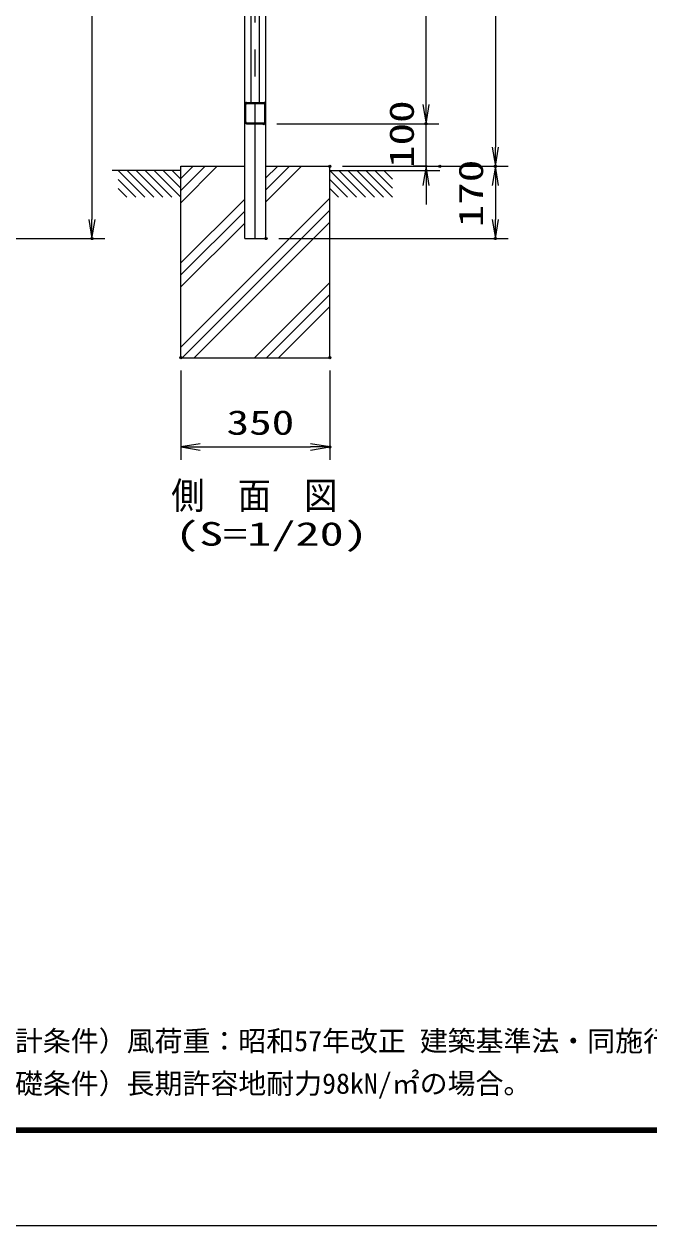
# Model space of a CAD drawing. Units: millimetres, scale not verified. Extents: x -4200 to 4200, y -2970 to 2970.
# Drawn here: x -198 to 1271, y -2970 to -144 of the extents above; entities that cross this region are included whole.
import ezdxf
from ezdxf.enums import TextEntityAlignment as Align

# ---------------------------------------------------------------- set-up
doc = ezdxf.new("R2010")
doc.units = ezdxf.units.MM
doc.header["$LTSCALE"] = 10
doc.header["$PDMODE"] = 32
doc.header["$PDSIZE"] = 5
doc.linetypes.add('USER2', pattern=[1.125, 0.75, -0.125, 0.125, -0.125])
doc.linetypes.add('USER3', pattern=[50.8, 31.75, -6.35, 6.35, -6.35])
for name, color, linetype, lineweight in [('0-1_D-STR-TXT', 7, 'Continuous', 25), ('0-4_D-STR1', 1, 'Continuous', 25), ('0-5_D-BMK', 2, 'USER2', 13), ('0-6_D-STR-DIM', 7, 'Continuous', 13), ('0-7_0', 7, 'Continuous', 25), ('0-9_D-BGD', 7, 'Continuous', 25), ('0-A_D-STR4', 7, 'Continuous', 25), ('0-D_D-TTL', 7, 'Continuous', 25), ('0-E_D-TTL-TXT', 7, 'Continuous', 25)]:
    doc.layers.add(name, color=color, linetype=linetype, lineweight=lineweight)
doc.layers.add('0-8_Defpoints', color=8, linetype='Continuous')
doc.styles.add('ＭＳ ゴシック', font='')
doc.styles.get('ＭＳ ゴシック').set_extended_font_data('MS Gothic')

# ---------------------------------------------------------------- blocks, each defined once
blk = doc.blocks.new('DARROWS')
at = {"layer": '0-7_0'}
blk.add_line((0, 0), (-9.991, 0), dxfattribs=at)
blk.add_lwpolyline([(-10, -1.667), (0, 0), (-10, 1.667)], dxfattribs=at)

msp = doc.modelspace()

# ---------------------------------------------------------------- linework, layer by layer
at = {"layer": '0-4_D-STR1'}
for p, q in [((320.86, -648.45), (320.86, 710.55)), ((370.86, -648.45), (370.86, 710.55)), ((336.36, -328.45), (336.36, 671.55)), ((355.36, -328.45), (355.36, 671.55)), ((320.86, -373.85), (320.86, -333.05)), ((323.16, -373.85), (323.16, -333.05)), ((325.46, -328.45), (366.26, -328.45)), ((325.46, -330.75), (366.26, -330.75)), ((368.56, -373.85), (368.56, -333.05)), ((370.86, -373.85), (370.86, -333.05)), ((325.46, -376.15), (366.26, -376.15)), ((325.46, -378.45), (366.26, -378.45)), ((320.86, -648.45), (370.86, -648.45))]:
    msp.add_line(p, q, dxfattribs=at)
for centre, radius, start, end in [((325.46, -333.05), 4.6, 90, 180), ((325.46, -333.05), 2.3, 90, 180), ((366.26, -333.05), 4.6, 0, 90), ((366.26, -333.05), 2.3, 0, 90), ((325.46, -373.85), 4.6, 180, 270), ((325.46, -373.85), 2.3, 180, 270), ((366.26, -373.85), 4.6, 270, 0), ((366.26, -373.85), 2.3, 270, 0)]:
    msp.add_arc(centre, radius, start, end, dxfattribs=at)
at = {"layer": '0-5_D-BMK', "linetype": 'USER3'}
msp.add_line((345.86, -648.45), (345.86, 741.55), dxfattribs=at)
at = {"layer": '0-6_D-STR-DIM'}
for p, q in [((-38.2, 676.55), (-38.2, -603.45)), ((747.18, -333.45), (747.18, 676.55)), ((909.98, 676.55), (909.98, -433.45)), ((747.18, -333.45), (747.18, -288.45)), ((396.26, -378.45), (777.18, -378.45)), ((396.26, -378.45), (777.18, -378.45)), ((747.18, -478.45), (747.18, -378.45)), ((550.86, -478.45), (939.98, -478.45)), ((749.61, -478.45), (717.18, -478.45)), ((809.61, -478.45), (939.98, -478.45)), ((747.18, -523.45), (747.18, -568.45)), ((909.98, -523.45), (909.98, -603.45)), ((-1080.83, -648.45), (-8.2, -648.45)), ((400.86, -648.45), (939.98, -648.45)), ((170.86, -958.45), (170.86, -1168.34)), ((520.86, -958.45), (520.86, -1168.34)), ((215.86, -1138.34), (475.86, -1138.34))]:
    msp.add_line(p, q, dxfattribs=at)
at = {"layer": '0-8_Defpoints'}
for p in [(366.26, -378.45), (747.18, -378.45), (520.86, -478.45), (779.61, -478.45), (909.98, -478.45), (-38.2, -648.45), (370.86, -648.45), (909.98, -648.45), (170.86, -928.45), (520.86, -928.45), (520.86, -1138.34)]:
    msp.add_point(p, dxfattribs=at)
at = {"layer": '0-9_D-BGD'}
for p, q in [((170.86, -488.45), (9.47, -488.45)), ((23.13, -488.45), (86, -551.32)), ((44.35, -488.45), (107.22, -551.32)), ((65.56, -488.45), (128.43, -551.32)), ((86.77, -488.45), (149.64, -551.32)), ((107.99, -488.45), (170.86, -551.32)), ((129.2, -488.45), (170.86, -530.11)), ((150.41, -488.45), (170.86, -508.89)), ((520.86, -488.45), (779.61, -488.45)), ((520.86, -488.45), (583.73, -551.32)), ((542.07, -488.45), (604.94, -551.32)), ((563.28, -488.45), (626.16, -551.32)), ((584.5, -488.45), (647.37, -551.32)), ((605.71, -488.45), (668.58, -551.32)), ((626.92, -488.45), (668.58, -530.11)), ((648.14, -488.45), (668.58, -508.89)), ((23.13, -509.66), (64.79, -551.32)), ((23.13, -530.87), (43.58, -551.32)), ((520.86, -509.66), (562.52, -551.32)), ((520.86, -530.87), (541.3, -551.32))]:
    msp.add_line(p, q, dxfattribs=at)
at = {"layer": '0-A_D-STR4'}
for p, q in [((170.86, -478.45), (320.86, -478.45)), ((170.86, -928.45), (170.86, -478.45)), ((170.86, -535.75), (228.16, -478.45)), ((170.86, -564.04), (256.45, -478.45)), ((170.86, -507.47), (199.88, -478.45)), ((370.86, -478.45), (520.86, -478.45)), ((370.86, -533.74), (426.15, -478.45)), ((370.86, -562.03), (454.44, -478.45)), ((370.86, -505.46), (396.86, -479.45)), ((520.86, -928.45), (520.86, -478.45)), ((170.86, -903.45), (520.86, -553.45)), ((170.86, -705.46), (320.86, -555.46)), ((170.86, -733.74), (320.86, -583.74)), ((174.14, -928.45), (520.86, -581.73)), ((170.86, -762.03), (320.86, -612.03)), ((202.43, -928.45), (520.86, -610.02)), ((343.85, -928.45), (520.86, -751.44)), ((372.13, -928.45), (520.86, -779.72)), ((400.42, -928.45), (520.86, -808.01)), ((170.86, -928.45), (520.86, -928.45))]:
    msp.add_line(p, q, dxfattribs=at)
at = {"layer": '0-D_D-TTL', "color": 2}
msp.add_lwpolyline([(-4199.68, 2970.23), (4200.32, 2970.23), (4200.32, -2969.77), (-4199.68, -2969.77)], close=True, dxfattribs=at)
at = {"layer": '0-D_D-TTL'}
for points in [[(-3929.68, 2750.23), (3930.32, 2750.23), (3930.32, -2749.77), (-3929.68, -2749.77)], [(-3927.18, 2747.73), (3927.82, 2747.73), (3927.82, -2747.27), (-3927.18, -2747.27)], [(-3924.68, 2745.23), (3925.32, 2745.23), (3925.32, -2744.77), (-3924.68, -2744.77)], [(-3922.18, 2742.73), (3922.82, 2742.73), (3922.82, -2742.27), (-3922.18, -2742.27)], [(-3919.68, 2740.23), (3920.32, 2740.23), (3920.32, -2739.77), (-3919.68, -2739.77)]]:
    msp.add_lwpolyline(points, close=True, dxfattribs=at)

# ---------------------------------------------------------------- block references
at = {"layer": '0-6_D-STR-DIM', "xscale": 4.5, "yscale": 4.5}
for p, rotation in [((747.18, -378.45), 270), ((747.18, -378.45), 270), ((909.98, -478.45), 270), ((747.18, -478.45), 90), ((909.98, -478.45), 90), ((-38.2, -648.45), 270), ((909.98, -648.45), 270), ((170.86, -1138.34), 180)]:
    msp.add_blockref('DARROWS', p, dxfattribs=dict(at, rotation=rotation))
msp.add_blockref('DARROWS', (520.86, -1138.34), dxfattribs=at)

# ---------------------------------------------------------------- texts
at = {"layer": '0-1_D-STR-TXT', "style": 'ＭＳ ゴシック'}
for s, height, width, p in [('側\u3000面\u3000図', 63.67, 0.9, (148.13, -1303.5)), ('(S=1/20)', 55.51, 1.5, (157.14, -1387.06))]:
    msp.add_text(s, height=height, dxfattribs=dict(at, width=width)).set_placement(p, align=Align.BOTTOM_LEFT)
at = {"layer": '0-6_D-STR-DIM', "style": 'ＭＳ ゴシック', "width": 1.35}
for s, p in [('100', (735.78, -482.45)), ('170', (898.58, -621.95))]:
    msp.add_text(s, height=57.7, rotation=90, dxfattribs=at).set_placement(p, align=Align.BOTTOM_LEFT)
msp.add_text('350', height=57.7, dxfattribs=at).set_placement((278.36, -1126.95), align=Align.BOTTOM_LEFT)
at = {"layer": '0-E_D-TTL-TXT', "style": 'ＭＳ ゴシック'}
for s, p in [('（設計条件）風荷重：昭和57年改正 建築基準法・同施行令に基づく風圧力に準拠。', (-350.28, -2573.38)), ('（基礎条件）長期許容地耐力98kN/㎡の場合。', (-350.28, -2673.38))]:
    msp.add_text(s, height=48.11, dxfattribs=at).set_placement(p, align=Align.BOTTOM_LEFT)

doc.saveas('drawing.dxf')
